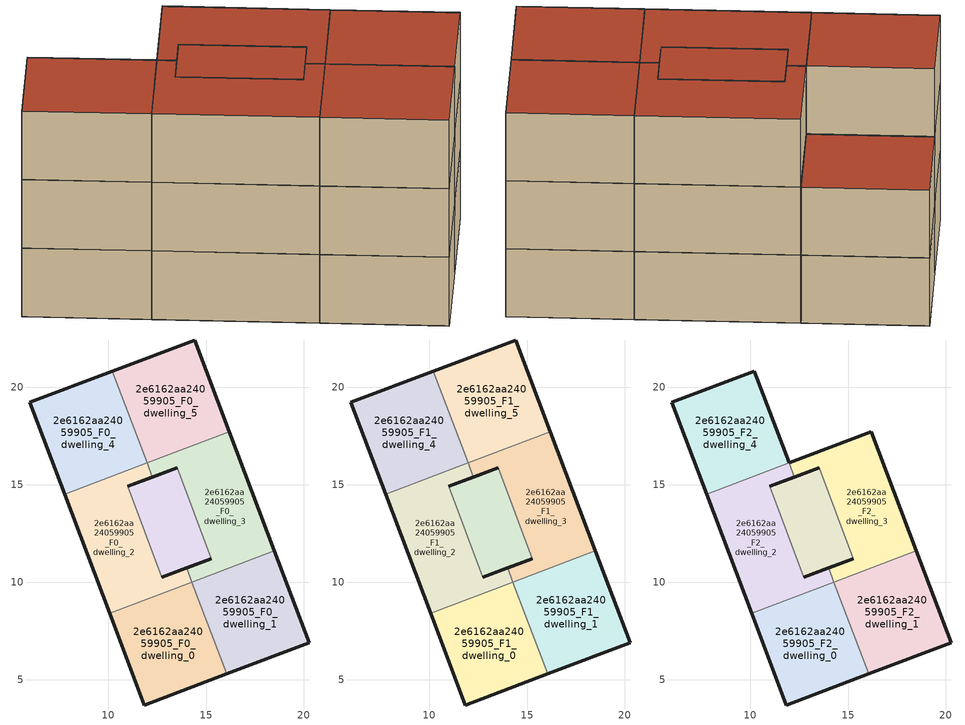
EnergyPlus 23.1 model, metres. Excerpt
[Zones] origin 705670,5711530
2e6162aa24059905_F0_dwelling_0
 floor ground (EU_floor_Construction): 16.06,5.31 14.28,10.01 10.06,8.42 11.83,3.71 z0
 wall outside (EU_wall_Construction): 16.06,5.31 11.83,3.71 10.06,8.42 z0:3
 wall to 2e6162aa24059905_F0_dwelling_2 (EU_wall_Construction): 10.06,8.42 14.28,10.01 z0:3
 wall to 2e6162aa24059905_F0_dwelling_1 (EU_wall_Construction): 14.28,10.01 16.06,5.31 z0:3
2e6162aa24059905_F0_dwelling_1
 floor ground (EU_floor_Construction): 20.28,6.9 18.5,11.61 14.28,10.01 16.06,5.31 z0
 wall outside (EU_wall_Construction): 18.5,11.61 20.28,6.9 16.06,5.31 z0:3
 wall to 2e6162aa24059905_F0_dwelling_3 (EU_wall_Construction): 14.28,10.01 18.5,11.61 z0:3
2e6162aa24059905_F0_dwelling_2
 floor ground (EU_floor_Construction): 14.28,10.01 14.01,10.74 12.74,10.26 10.98,14.92 12.25,15.39 11.97,16.12 7.75,14.52 10.06,8.42 z0
 wall outside (EU_wall_Construction): 12.25,15.39 10.98,14.92 / 12.74,10.26 14.01,10.74 / 10.06,8.42 7.75,14.52 z0:3
 wall to 2e6162aa24059905_F0_dwelling_4 (EU_wall_Construction): 7.75,14.52 11.97,16.12 z0:3
 wall to 2e6162aa24059905_F0_dwelling_3 (EU_wall_Construction): 11.97,16.12 12.25,15.39 / 14,10.74 14.28,10.01 z0:3
 wall to 2e6162aa24059905_F0_circulation (EU_wall_Construction): 10.98,14.92 12.74,10.26 z0:3
2e6162aa24059905_F0_dwelling_3
 floor ground (EU_floor_Construction): 18.5,11.61 16.2,17.71 11.97,16.12 12.25,15.39 13.52,15.87 15.27,11.21 14.01,10.74 14.28,10.01 z0
 wall outside (EU_wall_Construction): 14.01,10.74 15.27,11.21 / 13.52,15.87 12.25,15.39 / 16.2,17.71 18.5,11.61 z0:3
 wall to 2e6162aa24059905_F0_circulation (EU_wall_Construction): 15.27,11.21 13.51,15.87 z0:3
 wall to 2e6162aa24059905_F0_dwelling_5 (EU_wall_Construction): 11.97,16.12 16.2,17.71 z0:3
2e6162aa24059905_F0_dwelling_4
 floor ground (EU_floor_Construction): 11.97,16.12 10.2,20.82 5.98,19.23 7.75,14.52 z0
 wall outside (EU_wall_Construction): 7.75,14.52 5.98,19.23 10.2,20.82 z0:3
 wall to 2e6162aa24059905_F0_dwelling_5 (EU_wall_Construction): 10.2,20.82 11.98,16.12 z0:3
2e6162aa24059905_F0_dwelling_5
 floor ground (EU_floor_Construction): 16.2,17.71 14.42,22.42 10.2,20.82 11.97,16.12 z0
 wall outside (EU_wall_Construction): 10.2,20.82 14.42,22.42 16.2,17.71 z0:3
2e6162aa24059905_F0_circulation
 floor ground (EU_floor_Construction): 15.27,11.21 13.52,15.87 10.98,14.92 12.74,10.26 z0
 wall outside (EU_wall_Construction): 15.27,11.21 12.74,10.26 / 10.98,14.92 13.52,15.87 z0:3
2e6162aa24059905_F1_dwelling_0
 floor to 2e6162aa24059905_F0_dwelling_0 (EU_floor_Construction): 16.05,5.31 14.28,10.01 10.06,8.42 11.83,3.71 z3
 wall outside (EU_wall_Construction): 16.06,5.31 11.83,3.71 10.06,8.42 z3:6
 wall to 2e6162aa24059905_F1_dwelling_2 (EU_wall_Construction): 10.06,8.42 14.28,10.01 z3:6
 wall to 2e6162aa24059905_F1_dwelling_1 (EU_wall_Construction): 14.28,10.01 16.06,5.31 z3:6
2e6162aa24059905_F1_dwelling_1
 floor to 2e6162aa24059905_F0_dwelling_1 (EU_floor_Construction): 20.28,6.9 18.5,11.61 14.28,10.01 16.05,5.31 z3
 wall outside (EU_wall_Construction): 18.5,11.61 20.28,6.9 16.06,5.31 z3:6
 wall to 2e6162aa24059905_F1_dwelling_3 (EU_wall_Construction): 14.28,10.01 18.5,11.61 z3:6
2e6162aa24059905_F1_dwelling_2
 floor to 2e6162aa24059905_F0_dwelling_2 (EU_floor_Construction): 14.28,10.01 14,10.74 12.74,10.26 10.98,14.92 12.25,15.39 11.97,16.12 7.75,14.52 10.06,8.42 z3
 wall outside (EU_wall_Construction): 12.25,15.39 10.98,14.92 / 12.74,10.26 14.01,10.74 / 10.06,8.42 7.75,14.52 z3:6
 wall to 2e6162aa24059905_F1_dwelling_4 (EU_wall_Construction): 7.75,14.52 11.97,16.12 z3:6
 wall to 2e6162aa24059905_F1_dwelling_3 (EU_wall_Construction): 11.97,16.12 12.25,15.39 / 14,10.74 14.28,10.01 z3:6
 wall to 2e6162aa24059905_F1_circulation (EU_wall_Construction): 10.98,14.92 12.74,10.26 z3:6
2e6162aa24059905_F1_dwelling_3
 floor to 2e6162aa24059905_F0_dwelling_3 (EU_floor_Construction): 18.5,11.61 16.2,17.71 11.97,16.12 12.25,15.39 13.51,15.87 15.27,11.21 14,10.74 14.28,10.01 z3
 wall outside (EU_wall_Construction): 14.01,10.74 15.27,11.21 / 13.52,15.87 12.25,15.39 / 16.2,17.71 18.5,11.61 z3:6
 wall to 2e6162aa24059905_F1_circulation (EU_wall_Construction): 15.27,11.21 13.51,15.87 z3:6
 wall to 2e6162aa24059905_F1_dwelling_5 (EU_wall_Construction): 11.97,16.12 16.2,17.71 z3:6
2e6162aa24059905_F1_dwelling_4
 floor to 2e6162aa24059905_F0_dwelling_4 (EU_floor_Construction): 11.97,16.12 10.2,20.82 5.98,19.23 7.75,14.52 z3
 wall outside (EU_wall_Construction): 7.75,14.52 5.98,19.23 10.2,20.82 z3:6
 wall to 2e6162aa24059905_F1_dwelling_5 (EU_wall_Construction): 10.2,20.82 11.98,16.12 z3:6
2e6162aa24059905_F1_dwelling_5
 floor to 2e6162aa24059905_F0_dwelling_5 (EU_floor_Construction): 16.2,17.71 14.42,22.42 10.2,20.82 11.97,16.12 z3
 wall outside (EU_wall_Construction): 10.2,20.82 14.42,22.42 16.2,17.71 z3:6
 roof outside (EU_roof_Construction): 14.42,22.42 16.2,17.71 11.97,16.12 10.2,20.82 z6
2e6162aa24059905_F1_circulation
 floor to 2e6162aa24059905_F0_circulation (EU_floor_Construction): 15.27,11.21 13.51,15.87 10.98,14.92 12.74,10.26 z3
 wall outside (EU_wall_Construction): 15.27,11.21 12.74,10.26 / 10.98,14.92 13.52,15.87 z3:6
2e6162aa24059905_F2_dwelling_0
 floor to 2e6162aa24059905_F1_dwelling_0 (EU_floor_Construction): 16.05,5.31 14.28,10.01 10.06,8.42 11.83,3.71 z6
 wall outside (EU_wall_Construction): 16.06,5.31 11.83,3.71 10.06,8.42 z6:9
 wall to 2e6162aa24059905_F2_dwelling_2 (EU_wall_Construction): 10.06,8.42 14.28,10.01 z6:9
 wall to 2e6162aa24059905_F2_dwelling_1 (EU_wall_Construction): 14.28,10.01 16.06,5.31 z6:9
 roof outside (EU_roof_Construction): 14.28,10.01 16.06,5.31 11.83,3.71 10.06,8.42 z9
2e6162aa24059905_F2_dwelling_1
 floor to 2e6162aa24059905_F1_dwelling_1 (EU_floor_Construction): 20.28,6.9 18.5,11.61 14.28,10.01 16.05,5.31 z6
 wall outside (EU_wall_Construction): 18.5,11.61 20.28,6.9 16.06,5.31 z6:9
 wall to 2e6162aa24059905_F2_dwelling_3 (EU_wall_Construction): 14.28,10.01 18.5,11.61 z6:9
 roof outside (EU_roof_Construction): 18.5,11.61 20.28,6.9 16.06,5.31 14.28,10.01 z9
2e6162aa24059905_F2_dwelling_2
 floor to 2e6162aa24059905_F1_dwelling_2 (EU_floor_Construction): 14.28,10.01 14,10.74 12.74,10.26 10.98,14.92 12.25,15.39 11.97,16.12 7.75,14.52 10.06,8.42 z6
 wall outside (EU_wall_Construction): 12.25,15.39 10.98,14.92 / 12.74,10.26 14.01,10.74 / 10.06,8.42 7.75,14.52 z6:9
 wall to 2e6162aa24059905_F2_dwelling_4 (EU_wall_Construction): 7.75,14.52 11.97,16.12 z6:9
 wall to 2e6162aa24059905_F2_dwelling_3 (EU_wall_Construction): 11.97,16.12 12.25,15.39 / 14,10.74 14.28,10.01 z6:9
 wall to 2e6162aa24059905_F2_circulation (EU_wall_Construction): 10.98,14.92 12.74,10.26 z6:9
 roof outside (EU_roof_Construction): 12.25,15.39 10.98,14.92 12.74,10.26 14.01,10.74 14.28,10.01 10.06,8.42 7.75,14.52 11.97,16.12 z9
2e6162aa24059905_F2_dwelling_3
 floor to 2e6162aa24059905_F1_dwelling_3 (EU_floor_Construction): 18.5,11.61 16.2,17.71 11.97,16.12 12.25,15.39 13.51,15.87 15.27,11.21 14,10.74 14.28,10.01 z6
 wall outside (EU_wall_Construction): 14.01,10.74 15.27,11.21 / 13.52,15.87 12.25,15.39 / 11.97,16.12 16.2,17.71 18.5,11.61 z6:9
 wall to 2e6162aa24059905_F2_circulation (EU_wall_Construction): 15.27,11.21 13.51,15.87 z6:9
 roof outside (EU_roof_Construction): 16.2,17.71 18.5,11.61 14.28,10.01 14.01,10.74 15.27,11.21 13.52,15.87 12.25,15.39 11.97,16.12 z9
2e6162aa24059905_F2_dwelling_4
 floor to 2e6162aa24059905_F1_dwelling_4 (EU_floor_Construction): 11.97,16.12 10.2,20.82 5.98,19.23 7.75,14.52 z6
 wall outside (EU_wall_Construction): 7.75,14.52 5.98,19.23 10.2,20.82 11.97,16.12 z6:9
 roof outside (EU_roof_Construction): 10.2,20.82 11.97,16.12 7.75,14.52 5.98,19.23 z9
2e6162aa24059905_F2_circulation
 floor to 2e6162aa24059905_F1_circulation (EU_floor_Construction): 15.27,11.21 13.51,15.87 10.98,14.92 12.74,10.26 z6
 wall outside (EU_wall_Construction): 15.27,11.21 12.74,10.26 / 10.98,14.92 13.52,15.87 z6:9
 roof outside (EU_roof_Construction): 13.52,15.87 15.27,11.21 12.74,10.26 10.98,14.92 z9
[Building]
EU S2 Campaign: North Axis=0; Terrain=City; Solar Distribution=FullExterior
[Site:Location]
London: Latitude=51.5; Longitude=-0.5; Time Zone=0; Elevation=25
[SizingPeriod:WeatherFileDays]
AnnualSizingPeriod: Begin Month=1; Begin Day of Month=1; End Month=12; End Day of Month=31; Day of Week for Start Day=Monday; Use Weather File Daylight Saving Period=No; Use Weather File Rain and Snow Indicators=No
[MATERIAL]
EU_InternalMass_Material: Roughness=MediumRough; Thickness=0.1; Conductivity=1; Density=1800; Specific Heat=900; Thermal Absorptance=0.9; Solar Absorptance=0.7; Visible Absorptance=0.7
[MATERIAL:NOMASS] Roughness=MediumRough; Thermal Absorptance=0.9; Solar Absorptance=0.7; Visible Absorptance=0.7
Name | Thermal Resistance
EU_wall_NoMass | 1.04674
EU_roof_NoMass | 4.32442
EU_floor_NoMass | 2.04616
[CONSTRUCTION]
EU_wall_Construction: EU_wall_NoMass
EU_roof_Construction: EU_roof_NoMass
EU_floor_Construction: EU_floor_NoMass
EU_InternalMass_Construction: EU_InternalMass_Material
[ZONE] Type=1; Multiplier=1; Ceiling Height=autocalculate; Floor Area=autocalculate; Part of Total Floor Area=Yes
Name | Volume
2e6162aa24059905_F0_dwelling_0 | 68.0918
2e6162aa24059905_F1_dwelling_0; 2e6162aa24059905_F2_dwelling_0 | 68.0925
2e6162aa24059905_F0_dwelling_1; 2e6162aa24059905_F1_dwelling_1; 2e6162aa24059905_F2_dwelling_1 | 68.0837
2e6162aa24059905_F0_dwelling_2 | 68.0991
2e6162aa24059905_F1_dwelling_2; 2e6162aa24059905_F2_dwelling_2 | 68.0977
2e6162aa24059905_F0_dwelling_3 | 68.0859
2e6162aa24059905_F1_dwelling_3; 2e6162aa24059905_F2_dwelling_3 | 68.0874
2e6162aa24059905_F0_dwelling_4 | 68.0867
2e6162aa24059905_F1_dwelling_4; 2e6162aa24059905_F2_dwelling_4 | 68.0881
2e6162aa24059905_F0_dwelling_5 | 68.0969
2e6162aa24059905_F1_dwelling_5 | 68.0962
2e6162aa24059905_F0_circulation; 2e6162aa24059905_F1_circulation; 2e6162aa24059905_F2_circulation | 40.4136
[INTERNALMASS] Construction=EU_InternalMass_Construction
Name | Zone or ZoneList | Surface Area
2e6162aa24059905_F0_dwelling_0_EU_InternalMass | 2e6162aa24059905_F0_dwelling_0 | 22.697
2e6162aa24059905_F0_dwelling_1_EU_InternalMass | 2e6162aa24059905_F0_dwelling_1 | 22.697
2e6162aa24059905_F0_dwelling_2_EU_InternalMass | 2e6162aa24059905_F0_dwelling_2 | 22.697
2e6162aa24059905_F0_dwelling_3_EU_InternalMass | 2e6162aa24059905_F0_dwelling_3 | 22.697
2e6162aa24059905_F0_dwelling_4_EU_InternalMass | 2e6162aa24059905_F0_dwelling_4 | 22.697
2e6162aa24059905_F0_dwelling_5_EU_InternalMass | 2e6162aa24059905_F0_dwelling_5 | 22.697
2e6162aa24059905_F1_dwelling_0_EU_InternalMass | 2e6162aa24059905_F1_dwelling_0 | 22.697
2e6162aa24059905_F1_dwelling_1_EU_InternalMass | 2e6162aa24059905_F1_dwelling_1 | 22.697
2e6162aa24059905_F1_dwelling_2_EU_InternalMass | 2e6162aa24059905_F1_dwelling_2 | 22.697
2e6162aa24059905_F1_dwelling_3_EU_InternalMass | 2e6162aa24059905_F1_dwelling_3 | 22.697
2e6162aa24059905_F1_dwelling_4_EU_InternalMass | 2e6162aa24059905_F1_dwelling_4 | 22.697
2e6162aa24059905_F1_dwelling_5_EU_InternalMass | 2e6162aa24059905_F1_dwelling_5 | 22.697
2e6162aa24059905_F2_dwelling_0_EU_InternalMass | 2e6162aa24059905_F2_dwelling_0 | 22.697
2e6162aa24059905_F2_dwelling_1_EU_InternalMass | 2e6162aa24059905_F2_dwelling_1 | 22.697
2e6162aa24059905_F2_dwelling_2_EU_InternalMass | 2e6162aa24059905_F2_dwelling_2 | 45.394
2e6162aa24059905_F2_dwelling_3_EU_InternalMass | 2e6162aa24059905_F2_dwelling_3 | 22.697
2e6162aa24059905_F2_dwelling_4_EU_InternalMass | 2e6162aa24059905_F2_dwelling_4 | 22.697
[OTHEREQUIPMENT] Fuel Type=Electricity; Design Level Calculation Method=Watts/Area; Power per Zone Floor Area=1; Fraction Latent=0; Fraction Radiant=0; Fraction Lost=0; Carbon Dioxide Generation Rate=0; EndUse Subcategory=EU_Step8_InternalGains
Name | Zone or ZoneList or Space or SpaceList | Schedule
EU_Step8_InternalGain_2e6162aa24059905_F0_dwelling_0_f000 | 2e6162aa24059905_F0_dwelling_0 | EU_Step8_GainSchedule_2e6162aa24059905_F0_dwelling_0_f000
EU_Step8_InternalGain_2e6162aa24059905_F0_dwelling_1_f000 | 2e6162aa24059905_F0_dwelling_1 | EU_Step8_GainSchedule_2e6162aa24059905_F0_dwelling_1_f000
EU_Step8_InternalGain_2e6162aa24059905_F0_dwelling_2_f000 | 2e6162aa24059905_F0_dwelling_2 | EU_Step8_GainSchedule_2e6162aa24059905_F0_dwelling_2_f000
EU_Step8_InternalGain_2e6162aa24059905_F0_dwelling_3_f000 | 2e6162aa24059905_F0_dwelling_3 | EU_Step8_GainSchedule_2e6162aa24059905_F0_dwelling_3_f000
EU_Step8_InternalGain_2e6162aa24059905_F0_dwelling_4_f000 | 2e6162aa24059905_F0_dwelling_4 | EU_Step8_GainSchedule_2e6162aa24059905_F0_dwelling_4_f000
EU_Step8_InternalGain_2e6162aa24059905_F0_dwelling_5_f000 | 2e6162aa24059905_F0_dwelling_5 | EU_Step8_GainSchedule_2e6162aa24059905_F0_dwelling_5_f000
EU_Step8_InternalGain_2e6162aa24059905_F1_dwelling_0_f000 | 2e6162aa24059905_F1_dwelling_0 | EU_Step8_GainSchedule_2e6162aa24059905_F1_dwelling_0_f000
EU_Step8_InternalGain_2e6162aa24059905_F1_dwelling_1_f000 | 2e6162aa24059905_F1_dwelling_1 | EU_Step8_GainSchedule_2e6162aa24059905_F1_dwelling_1_f000
EU_Step8_InternalGain_2e6162aa24059905_F1_dwelling_2_f000 | 2e6162aa24059905_F1_dwelling_2 | EU_Step8_GainSchedule_2e6162aa24059905_F1_dwelling_2_f000
EU_Step8_InternalGain_2e6162aa24059905_F1_dwelling_3_f000 | 2e6162aa24059905_F1_dwelling_3 | EU_Step8_GainSchedule_2e6162aa24059905_F1_dwelling_3_f000
EU_Step8_InternalGain_2e6162aa24059905_F1_dwelling_4_f000 | 2e6162aa24059905_F1_dwelling_4 | EU_Step8_GainSchedule_2e6162aa24059905_F1_dwelling_4_f000
EU_Step8_InternalGain_2e6162aa24059905_F1_dwelling_5_f000 | 2e6162aa24059905_F1_dwelling_5 | EU_Step8_GainSchedule_2e6162aa24059905_F1_dwelling_5_f000
EU_Step8_InternalGain_2e6162aa24059905_F2_dwelling_0_f000 | 2e6162aa24059905_F2_dwelling_0 | EU_Step8_GainSchedule_2e6162aa24059905_F2_dwelling_0_f000
EU_Step8_InternalGain_2e6162aa24059905_F2_dwelling_1_f000 | 2e6162aa24059905_F2_dwelling_1 | EU_Step8_GainSchedule_2e6162aa24059905_F2_dwelling_1_f000
EU_Step8_InternalGain_2e6162aa24059905_F2_dwelling_2_f000 | 2e6162aa24059905_F2_dwelling_2 | EU_Step8_GainSchedule_2e6162aa24059905_F2_dwelling_2_f000
EU_Step8_InternalGain_2e6162aa24059905_F2_dwelling_3_f000 | 2e6162aa24059905_F2_dwelling_3 | EU_Step8_GainSchedule_2e6162aa24059905_F2_dwelling_3_f000
EU_Step8_InternalGain_2e6162aa24059905_F2_dwelling_4_f000 | 2e6162aa24059905_F2_dwelling_4 | EU_Step8_GainSchedule_2e6162aa24059905_F2_dwelling_4_f000
[ZONEINFILTRATION:DESIGNFLOWRATE] Schedule=EU_AlwaysOn; Design Flow Rate Calculation Method=Flow/Area; Flow Rate per Floor Area=0.0005; Constant Term Coefficient=1; Temperature Term Coefficient=0; Velocity Term Coefficient=0; Velocity Squared Term Coefficient=0
Name | Zone or ZoneList or Space or SpaceList
EU_Circulation_Infiltration_2e6162aa24059905_F0_circulation | 2e6162aa24059905_F0_circulation
EU_Circulation_Infiltration_2e6162aa24059905_F1_circulation | 2e6162aa24059905_F1_circulation
EU_Circulation_Infiltration_2e6162aa24059905_F2_circulation | 2e6162aa24059905_F2_circulation
[ZONEVENTILATION:DESIGNFLOWRATE] Schedule=EU_AlwaysOn; Design Flow Rate Calculation Method=AirChanges/Hour; Air Changes per Hour=0.488719; Ventilation Type=Natural; Fan Pressure Rise=0; Fan Total Efficiency=1; Constant Term Coefficient=1; Temperature Term Coefficient=0; Velocity Term Coefficient=0; Velocity Squared Term Coefficient=0; Minimum Indoor Temperature=-100; Maximum Indoor Temperature=100; Delta Temperature=-100; Minimum Outdoor Temperature=-100; Maximum Outdoor Temperature=100; Maximum Wind Speed=40
Name | Zone or ZoneList or Space or SpaceList
EU_ConstantAir_2e6162aa24059905_F0_dwelling_0 | 2e6162aa24059905_F0_dwelling_0
EU_ConstantAir_2e6162aa24059905_F0_dwelling_1 | 2e6162aa24059905_F0_dwelling_1
EU_ConstantAir_2e6162aa24059905_F0_dwelling_2 | 2e6162aa24059905_F0_dwelling_2
EU_ConstantAir_2e6162aa24059905_F0_dwelling_3 | 2e6162aa24059905_F0_dwelling_3
EU_ConstantAir_2e6162aa24059905_F0_dwelling_4 | 2e6162aa24059905_F0_dwelling_4
EU_ConstantAir_2e6162aa24059905_F0_dwelling_5 | 2e6162aa24059905_F0_dwelling_5
EU_ConstantAir_2e6162aa24059905_F1_dwelling_0 | 2e6162aa24059905_F1_dwelling_0
EU_ConstantAir_2e6162aa24059905_F1_dwelling_1 | 2e6162aa24059905_F1_dwelling_1
EU_ConstantAir_2e6162aa24059905_F1_dwelling_2 | 2e6162aa24059905_F1_dwelling_2
EU_ConstantAir_2e6162aa24059905_F1_dwelling_3 | 2e6162aa24059905_F1_dwelling_3
EU_ConstantAir_2e6162aa24059905_F1_dwelling_4 | 2e6162aa24059905_F1_dwelling_4
EU_ConstantAir_2e6162aa24059905_F1_dwelling_5 | 2e6162aa24059905_F1_dwelling_5
EU_ConstantAir_2e6162aa24059905_F2_dwelling_0 | 2e6162aa24059905_F2_dwelling_0
EU_ConstantAir_2e6162aa24059905_F2_dwelling_1 | 2e6162aa24059905_F2_dwelling_1
EU_ConstantAir_2e6162aa24059905_F2_dwelling_2 | 2e6162aa24059905_F2_dwelling_2
EU_ConstantAir_2e6162aa24059905_F2_dwelling_3 | 2e6162aa24059905_F2_dwelling_3
EU_ConstantAir_2e6162aa24059905_F2_dwelling_4 | 2e6162aa24059905_F2_dwelling_4
[HVACTEMPLATE:THERMOSTAT] Constant Heating Setpoint=20; Constant Cooling Setpoint=50
EU_HeatOnly_2e6162aa24059905_F0_dwelling_0; EU_HeatOnly_2e6162aa24059905_F0_dwelling_1; EU_HeatOnly_2e6162aa24059905_F0_dwelling_2; EU_HeatOnly_2e6162aa24059905_F0_dwelling_3; EU_HeatOnly_2e6162aa24059905_F0_dwelling_4; EU_HeatOnly_2e6162aa24059905_F0_dwelling_5; EU_HeatOnly_2e6162aa24059905_F1_dwelling_0; EU_HeatOnly_2e6162aa24059905_F1_dwelling_1; EU_HeatOnly_2e6162aa24059905_F1_dwelling_2; EU_HeatOnly_2e6162aa24059905_F1_dwelling_3; EU_HeatOnly_2e6162aa24059905_F1_dwelling_4; EU_HeatOnly_2e6162aa24059905_F1_dwelling_5; EU_HeatOnly_2e6162aa24059905_F2_dwelling_0; EU_HeatOnly_2e6162aa24059905_F2_dwelling_1; EU_HeatOnly_2e6162aa24059905_F2_dwelling_2; EU_HeatOnly_2e6162aa24059905_F2_dwelling_3; EU_HeatOnly_2e6162aa24059905_F2_dwelling_4
[HVACTEMPLATE:ZONE:IDEALLOADSAIRSYSTEM] System Availability Schedule=EU_AlwaysOn; Maximum Heating Supply Air Temperature=50; Minimum Cooling Supply Air Temperature=13; Maximum Heating Supply Air Humidity Ratio=0.0156; Minimum Cooling Supply Air Humidity Ratio=0.0077; Heating Limit=NoLimit; Cooling Limit=NoLimit; Heating Availability Schedule=EU_AlwaysOn; Cooling Availability Schedule=EU_CoolingOff; Dehumidification Control Type=ConstantSensibleHeatRatio; Cooling Sensible Heat Ratio=0.7; Dehumidification Setpoint=60; Humidification Control Type=None; Humidification Setpoint=30; Outdoor Air Method=None; Outdoor Air Flow Rate per Person=0.00944; Outdoor Air Flow Rate per Zone Floor Area=0; Outdoor Air Flow Rate per Zone=0; Demand Controlled Ventilation Type=None; Outdoor Air Economizer Type=NoEconomizer; Heat Recovery Type=None; Sensible Heat Recovery Effectiveness=0.7; Latent Heat Recovery Effectiveness=0.65
Name | Template Thermostat
2e6162aa24059905_F0_dwelling_0 | EU_HeatOnly_2e6162aa24059905_F0_dwelling_0
2e6162aa24059905_F0_dwelling_1 | EU_HeatOnly_2e6162aa24059905_F0_dwelling_1
2e6162aa24059905_F0_dwelling_2 | EU_HeatOnly_2e6162aa24059905_F0_dwelling_2
2e6162aa24059905_F0_dwelling_3 | EU_HeatOnly_2e6162aa24059905_F0_dwelling_3
2e6162aa24059905_F0_dwelling_4 | EU_HeatOnly_2e6162aa24059905_F0_dwelling_4
2e6162aa24059905_F0_dwelling_5 | EU_HeatOnly_2e6162aa24059905_F0_dwelling_5
2e6162aa24059905_F1_dwelling_0 | EU_HeatOnly_2e6162aa24059905_F1_dwelling_0
2e6162aa24059905_F1_dwelling_1 | EU_HeatOnly_2e6162aa24059905_F1_dwelling_1
2e6162aa24059905_F1_dwelling_2 | EU_HeatOnly_2e6162aa24059905_F1_dwelling_2
2e6162aa24059905_F1_dwelling_3 | EU_HeatOnly_2e6162aa24059905_F1_dwelling_3
2e6162aa24059905_F1_dwelling_4 | EU_HeatOnly_2e6162aa24059905_F1_dwelling_4
2e6162aa24059905_F1_dwelling_5 | EU_HeatOnly_2e6162aa24059905_F1_dwelling_5
2e6162aa24059905_F2_dwelling_0 | EU_HeatOnly_2e6162aa24059905_F2_dwelling_0
2e6162aa24059905_F2_dwelling_1 | EU_HeatOnly_2e6162aa24059905_F2_dwelling_1
2e6162aa24059905_F2_dwelling_2 | EU_HeatOnly_2e6162aa24059905_F2_dwelling_2
2e6162aa24059905_F2_dwelling_3 | EU_HeatOnly_2e6162aa24059905_F2_dwelling_3
2e6162aa24059905_F2_dwelling_4 | EU_HeatOnly_2e6162aa24059905_F2_dwelling_4
[SIZING:ZONE] Zone Cooling Design Supply Air Temperature Input Method=SupplyAirTemperature; Zone Cooling Design Supply Air Temperature=13; Zone Heating Design Supply Air Temperature Input Method=SupplyAirTemperature; Zone Heating Design Supply Air Temperature=50; Zone Cooling Design Supply Air Humidity Ratio=0.008; Zone Heating Design Supply Air Humidity Ratio=0.008; Cooling Design Air Flow Method=DesignDay; Cooling Design Air Flow Rate=0; Cooling Minimum Air Flow per Zone Floor Area=0.000762; Cooling Minimum Air Flow=0; Cooling Minimum Air Flow Fraction=0.2; Heating Design Air Flow Method=DesignDay; Heating Design Air Flow Rate=0; Heating Maximum Air Flow per Zone Floor Area=0.002032; Heating Maximum Air Flow=0.141576; Heating Maximum Air Flow Fraction=0.3; Account for Dedicated Outdoor Air System=No; Dedicated Outdoor Air System Control Strategy=NeutralSupplyAir; Dedicated Outdoor Air Low Setpoint Temperature for Design=autosize; Dedicated Outdoor Air High Setpoint Temperature for Design=autosize; Zone Load Sizing Method=Sensible Load Only No Latent Load; Zone Latent Cooling Design Supply Air Humidity Ratio Input Method=HumidityRatioDifference; Zone Cooling Design Supply Air Humidity Ratio Difference=0.005; Zone Latent Heating Design Supply Air Humidity Ratio Input Method=HumidityRatioDifference; Zone Humidification Design Supply Air Humidity Ratio Difference=0.005
2e6162aa24059905_F0_dwelling_0; 2e6162aa24059905_F0_dwelling_1; 2e6162aa24059905_F0_dwelling_2; 2e6162aa24059905_F0_dwelling_3; 2e6162aa24059905_F0_dwelling_4; 2e6162aa24059905_F0_dwelling_5; 2e6162aa24059905_F1_dwelling_0; 2e6162aa24059905_F1_dwelling_1; 2e6162aa24059905_F1_dwelling_2; 2e6162aa24059905_F1_dwelling_3; 2e6162aa24059905_F1_dwelling_4; 2e6162aa24059905_F1_dwelling_5; 2e6162aa24059905_F2_dwelling_0; 2e6162aa24059905_F2_dwelling_1; 2e6162aa24059905_F2_dwelling_2; 2e6162aa24059905_F2_dwelling_3; 2e6162aa24059905_F2_dwelling_4
[SCHEDULE:CONSTANT]
Name | Hourly Value
EU_AlwaysOn | 1
EU_CoolingOff | 0
[SCHEDULE:FILE] Column Number=1; Rows to Skip at Top=0; Number of Hours of Data=8760; Column Separator=Comma; Interpolate to Timestep=No; Minutes per Item=60; Adjust Schedule for Daylight Savings=Yes
Name | File
EU_Step8_GainSchedule_2e6162aa24059905_F0_dwelling_0_f000 | ../../schedules/2e6162aa24059905/2e6162aa24059905_F0_dwelling_0_f000_gain.csv
EU_Step8_GainSchedule_2e6162aa24059905_F0_dwelling_1_f000 | ../../schedules/2e6162aa24059905/2e6162aa24059905_F0_dwelling_1_f000_gain.csv
EU_Step8_GainSchedule_2e6162aa24059905_F0_dwelling_2_f000 | ../../schedules/2e6162aa24059905/2e6162aa24059905_F0_dwelling_2_f000_gain.csv
EU_Step8_GainSchedule_2e6162aa24059905_F0_dwelling_3_f000 | ../../schedules/2e6162aa24059905/2e6162aa24059905_F0_dwelling_3_f000_gain.csv
EU_Step8_GainSchedule_2e6162aa24059905_F0_dwelling_4_f000 | ../../schedules/2e6162aa24059905/2e6162aa24059905_F0_dwelling_4_f000_gain.csv
EU_Step8_GainSchedule_2e6162aa24059905_F0_dwelling_5_f000 | ../../schedules/2e6162aa24059905/2e6162aa24059905_F0_dwelling_5_f000_gain.csv
EU_Step8_GainSchedule_2e6162aa24059905_F1_dwelling_0_f000 | ../../schedules/2e6162aa24059905/2e6162aa24059905_F1_dwelling_0_f000_gain.csv
EU_Step8_GainSchedule_2e6162aa24059905_F1_dwelling_1_f000 | ../../schedules/2e6162aa24059905/2e6162aa24059905_F1_dwelling_1_f000_gain.csv
EU_Step8_GainSchedule_2e6162aa24059905_F1_dwelling_2_f000 | ../../schedules/2e6162aa24059905/2e6162aa24059905_F1_dwelling_2_f000_gain.csv
EU_Step8_GainSchedule_2e6162aa24059905_F1_dwelling_3_f000 | ../../schedules/2e6162aa24059905/2e6162aa24059905_F1_dwelling_3_f000_gain.csv
EU_Step8_GainSchedule_2e6162aa24059905_F1_dwelling_4_f000 | ../../schedules/2e6162aa24059905/2e6162aa24059905_F1_dwelling_4_f000_gain.csv
EU_Step8_GainSchedule_2e6162aa24059905_F1_dwelling_5_f000 | ../../schedules/2e6162aa24059905/2e6162aa24059905_F1_dwelling_5_f000_gain.csv
EU_Step8_GainSchedule_2e6162aa24059905_F2_dwelling_0_f000 | ../../schedules/2e6162aa24059905/2e6162aa24059905_F2_dwelling_0_f000_gain.csv
EU_Step8_GainSchedule_2e6162aa24059905_F2_dwelling_1_f000 | ../../schedules/2e6162aa24059905/2e6162aa24059905_F2_dwelling_1_f000_gain.csv
EU_Step8_GainSchedule_2e6162aa24059905_F2_dwelling_2_f000 | ../../schedules/2e6162aa24059905/2e6162aa24059905_F2_dwelling_2_f000_gain.csv
EU_Step8_GainSchedule_2e6162aa24059905_F2_dwelling_3_f000 | ../../schedules/2e6162aa24059905/2e6162aa24059905_F2_dwelling_3_f000_gain.csv
EU_Step8_GainSchedule_2e6162aa24059905_F2_dwelling_4_f000 | ../../schedules/2e6162aa24059905/2e6162aa24059905_F2_dwelling_4_f000_gain.csv
